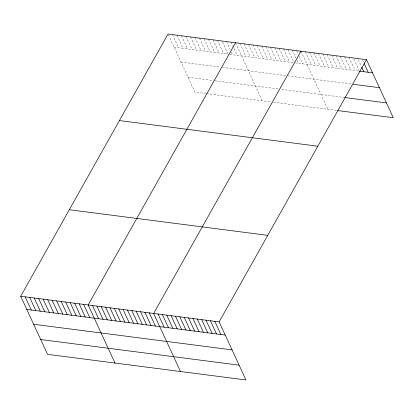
<?xml version="1.0" encoding="UTF-8"?>
<svg xmlns="http://www.w3.org/2000/svg" width="414" height="414" viewBox="0 0 414 414"><rect width="100%" height="100%" fill="white"/><g stroke="black" fill="none" stroke-linecap="round" stroke-linejoin="round"><path stroke-width="0.31" stroke-dasharray="2.07 1.55" d="M174.123 47.217L227.534 54.12M229.786 54.41L293.355 62.623M295.223 62.866L358.84 71.084M180.97 62.033L220.326 67.115M222.572 67.41L286.478 75.664M287.725 75.824L351.341 84.042M188.023 77.294L213.319 80.564M215.006 80.782L278.565 88.989M281.68 89.393L344.05 97.45M206.11 93.559L194.865 92.105L168.032 34.031M206.674 93.631L271.066 101.953M273.561 102.274L336.546 110.414M362.628 60.253L363.689 62.545M358.265 59.688L361.179 65.992M353.898 59.124L359.197 70.592M349.002 57.411L355.098 70.597M344.639 56.847L350.73 70.033M340.272 56.283L346.363 69.469M335.904 55.719L342 68.905M331.542 55.155L337.633 68.341M327.174 54.591L333.27 67.777M322.811 54.027L328.902 67.218M318.444 53.463L324.54 66.654M314.076 52.899L320.172 66.09M309.713 52.335L315.804 65.526M305.346 51.771L311.442 64.962M300.983 51.207L327.816 109.286M296.615 50.643L298.204 54.084M299.265 56.376L302.712 63.834M292.248 50.078L295.958 58.105M297.019 60.403L298.344 63.27M287.885 49.514L293.976 62.705M283.518 48.95L289.614 62.141M279.155 48.386L285.246 61.577M274.787 47.822L280.883 61.013M270.425 47.258L276.516 60.449M266.057 46.694L272.153 59.885M261.689 46.13L267.786 59.321M257.327 45.566L263.418 58.757M252.959 45.002L259.055 58.193M248.597 44.438L254.688 57.629M244.229 43.874L250.325 57.065M239.861 43.31L245.957 56.501M235.499 42.745L262.331 100.825M231.002 42.166L237.093 55.352M226.505 41.586L230.21 49.613M231.271 51.905L232.596 54.772M222.535 42.15L227.835 53.618M217.505 40.422L223.601 53.613M213.008 39.842L219.104 53.028M208.511 39.263L214.607 52.449M204.014 38.678L210.105 51.869M199.517 38.098L205.608 51.284M195.02 37.519L201.111 50.705M190.518 36.934L196.614 50.125M186.021 36.354L192.117 49.545M181.523 35.775L187.62 48.961M177.026 35.195L183.117 48.381M172.529 34.61L178.62 47.801"/><path stroke-width="0.62" d="M366.462 59.668L219.135 321.895L245.968 379.969L47.538 354.332L20.7 296.258L168.032 34.031L366.462 59.668L393.3 117.742L337.793 110.574M235.499 42.745L88.166 304.973L115.004 363.047M300.983 51.207L153.651 313.434L180.488 371.508M359.461 71.161L372.559 72.854M353.209 84.285L379.405 87.67M344.671 97.533L386.453 102.931M119.413 120.567L317.843 146.204M69.319 209.722L267.754 235.359M20.7 296.258L219.135 321.895M26.796 309.444L225.226 335.081M33.637 324.255L232.073 349.892M40.691 339.521L239.126 365.158M364.216 63.689L368.191 72.29M361.707 67.14L363.828 71.725M214.768 321.331L220.864 334.517M210.405 320.767L216.496 333.953M206.037 320.203L212.134 333.389M201.67 319.639L207.766 332.825M197.307 319.075L203.398 332.261M192.94 318.511L199.036 331.697M188.577 317.947L194.668 331.133M184.209 317.383L190.305 330.569M179.847 316.819L185.938 330.005M175.479 316.255L181.575 329.44M171.111 315.691L177.208 328.876M166.749 315.126L172.84 328.312M162.381 314.562L168.477 327.748M158.019 313.998L164.11 327.184M149.283 312.87L155.379 326.056M144.921 312.306L151.012 325.492M140.553 311.742L146.649 324.928M136.19 311.178L142.281 324.364M131.823 310.614L137.919 323.8M127.46 310.05L133.551 323.236M123.093 309.486L129.184 322.672M118.725 308.922L124.821 322.108M114.362 308.358L120.453 321.543M109.995 307.793L116.091 320.979M105.632 307.229L111.723 320.415M101.264 306.665L107.361 319.851M96.897 306.101L102.993 319.287M92.534 305.537L98.625 318.723M83.669 304.394L89.766 317.579M79.172 303.809L85.263 317M74.675 303.229L80.766 316.415M70.178 302.65L76.269 315.835M65.676 302.065L71.772 315.256M61.179 301.485L67.275 314.676M56.682 300.906L62.778 314.091M52.185 300.326L58.281 313.512M47.688 299.741L53.779 312.932M43.191 299.162L49.282 312.347M38.693 298.582L44.784 311.768M34.191 297.997L40.287 311.188M29.694 297.418L35.79 310.609M25.197 296.838L31.293 310.024"/></g></svg>
